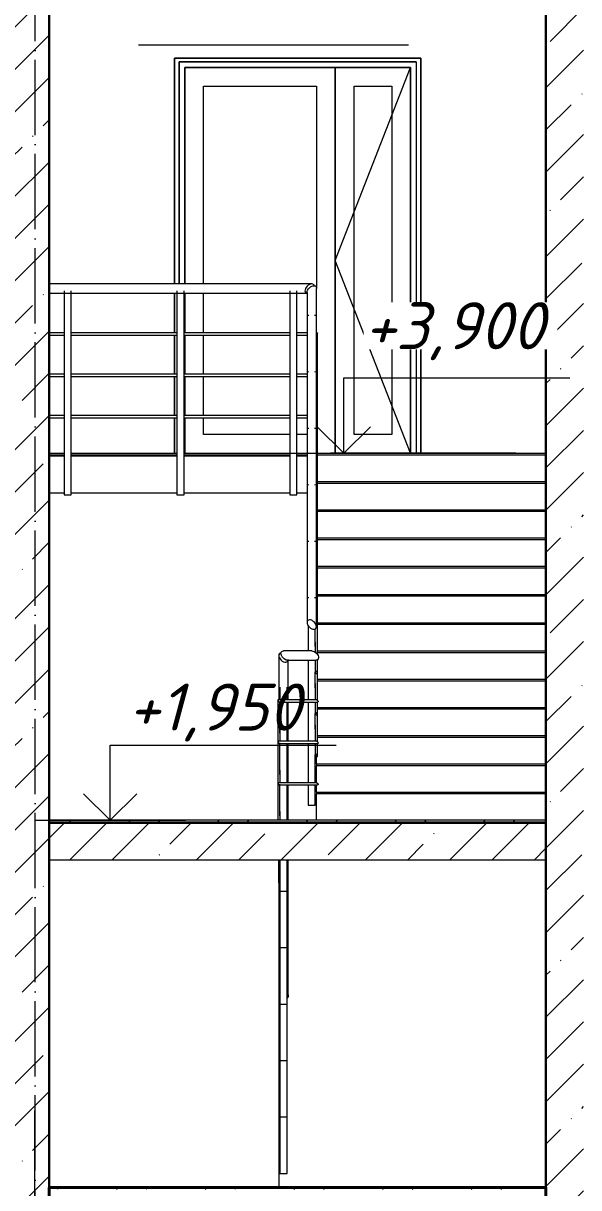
# Model space of a CAD drawing. Header units: millimetres. Extents: x -2951072 to 8268522, y -652067 to -630209.
# Drawn here: x 2650462 to 2653415, y -644122 to -637936 of the extents above; entities that cross this region are included whole.
import ezdxf

# ---------------------------------------------------------------- set-up
doc = ezdxf.new("R2010")
doc.units = ezdxf.units.MM
doc.header["$LTSCALE"] = 20
doc.linetypes.add('_ШПТ__20_т__2_5__Линия сетки', pattern=[25, 20, -2.5, 0, -2.5])
doc.linetypes.add('CENTER', pattern=[50.8, 31.75, -6.35, 6.35, -6.35])
doc.layers.get('0').update_dxf_attribs({"lineweight": 0})
doc.layers.add('ANNO-TEXT', color=251, linetype='Continuous')
doc.layers.add('PDF __PP_Axis', color=7, linetype='Continuous')
for name, color, linetype, lineweight, true_color in [('Балясины', 7, 'Continuous', 9, 0x408080), ('Двери', 7, 'Continuous', 9, 0x804000), ('Каркас_Импост', 7, 'Continuous', 9, 0x804000), ('Лестницы', 7, 'Continuous', 9, 0x506c76), ('Монтажный зазор', 7, 'Continuous', 9, 0x804000), ('Ограждение', 7, 'Continuous', 9, 0x408080), ('Открывание', 7, 'Continuous', 9, 0x373737), ('Панель', 7, 'Continuous', 9, 0x804000), ('Поручни', 7, 'Continuous', 9, 0x408080)]:
    doc.layers.add(name, color=color, linetype=linetype, lineweight=lineweight, true_color=true_color)
for name, color, linetype, lineweight in [('Высотные отметки', 7, 'Continuous', 9), ('ОСИ', 251, 'CENTER', 18), ('Перекрытия', 7, 'Continuous', 18), ('Стены', 7, 'Continuous', 18), ('Стены разрез', 7, 'Continuous', 30), ('Стены штриховка', 7, 'Continuous', 30), ('Типовые аннотации', 7, 'Continuous', 18)]:
    doc.layers.add(name, color=color, linetype=linetype, lineweight=lineweight)
doc.styles.add('PDF ISOCPEUR Italic', font='isocpeui.ttf')
pattern_1 = [(45, (2661175.67, -643812.97), (-235.732, 235.732), []), (45, (2661332.83, -643812.97), (-235.732, 235.732), [])]
pattern_2 = [(45, (2661175.67, -643812.97), (-224.5064, 224.5064), []), (45, (2661400.18, -643812.97), (-224.5064, 224.5064), [396.875, -79.375, 3.353, -76.022])]

# ---------------------------------------------------------------- blocks, each defined once
blk = doc.blocks.new('101_Дверь_Двупольная_Алюминиевая_ГОСТ23747-2015 - ДАН_Дв_2080х1260_800__О_Л_П-1342839-_О__Р__1-1_')
at = {"layer": 'Панель'}
h = blk.add_hatch(dxfattribs=at)
h.set_pattern_fill('FP_12', style=0, pattern_type=2)
h.set_pattern_definition([(236.31, (26716.97, 1551.8), (-1777.996, -3556.002), [641.07, -5769.6]), (236.31, (26752.53, 1445.1), (-1777.996, -3556.002), [384.64, -6026.03]), (236.31, (26539.17, 1445.1), (-1777.996, -3556.002), [384.64, -6026.03])])
h.paths.add_polyline_path([(16339.3, 4000), (16353.5, 4000), (16353.5, 4088), (15895, 4088), (15895, 4000), (16236.5, 4000)], flags=0)
h.paths.add_polyline_path([(16445, 4000), (16445, 4088), (16391.5, 4088), (16391.5, 4000), (16442.1, 4000)], flags=0)
h.paths.add_polyline_path([(16391.5, 4100), (16445, 4100), (16445, 4308), (16391.5, 4308), (16391.5, 4117.3)], flags=0)
h.paths.add_polyline_path([(16353.5, 4100), (16353.5, 4308), (15895, 4308), (15895, 4100), (16339.3, 4100)], flags=0)
h.paths.add_polyline_path([(16236.5, 4320), (16353.5, 4320), (16353.5, 4528), (15895, 4528), (15895, 4320), (16030.8, 4320)], flags=0)
h.paths.add_polyline_path([(16391.5, 4320), (16445, 4320), (16445, 4528), (16391.5, 4528), (16391.5, 4491.3)], flags=0)
h.paths.add_polyline_path([(16030.8, 4540), (16353.5, 4540), (16353.5, 4750), (15895, 4750), (15895, 4540)], flags=0)
h.paths.add_polyline_path([(16445, 4540), (16445, 4750), (16391.5, 4750), (16391.5, 4540), (16442.1, 4540)], flags=0)
h.paths.add_polyline_path([(16495, 4776.3), (16495, 5850), (15895, 5850), (15895, 4800), (16475.4, 4799.1), (16481.2, 4794.6), (16484.4, 4789.6), (16487.7, 4788.9), (16491.7, 4786), (16494.1, 4781.7)], flags=0)
at = {"layer": 'Каркас_Импост', "color": 7}
for p, q in [((17025, 5980), (15765, 5980)), ((15765, 5980), (15765, 4800)), ((15795, 5950), (16995, 5950)), ((15795, 4800), (15795, 5950)), ((16995, 5950), (16995, 3900)), ((17025, 5980), (17025, 3900)), ((15795, 4539.8), (15795, 4750)), ((15795, 4319.8), (15795, 4528.2)), ((15795, 4099.8), (15795, 4308.2)), ((15795, 3900), (15795, 4088.2))]:
    blk.add_line(p, q, dxfattribs=at)
at = {"layer": 'Монтажный зазор', "color": 7}
for p, q in [((17050, 6000), (15740, 6000)), ((15740, 6000), (15740, 4800)), ((15765, 4800), (15765, 5980)), ((15765, 5980), (17025, 5980)), ((17025, 5980), (17025, 3900)), ((17050, 3900), (17050, 6000)), ((15740, 4750), (15740, 4539.8)), ((15740, 4528.2), (15740, 4319.8)), ((15740, 4308.2), (15740, 4099.8)), ((15740, 4088.2), (15740, 3900))]:
    blk.add_line(p, q, dxfattribs=at)
at = {"layer": 'Открывание', "color": 7}
for p, q in [((16595, 4925), (16995, 5950)), ((16995, 3900), (16595, 4925))]:
    blk.add_line(p, q, dxfattribs=at)
at = {"layer": 'Панель', "color": 7}
for p, q in [((16595, 5950), (15795, 5950)), ((15795, 5950), (15795, 4800)), ((16995, 5950), (16595, 5950)), ((16595, 5950), (16595, 3900)), ((16595, 3900), (16595, 5950)), ((16995, 3900), (16995, 5950)), ((15895, 4800), (15895, 5850)), ((15895, 5850), (16495, 5850)), ((16495, 5850), (16495, 4776.3)), ((16695, 4000), (16695, 5850)), ((16695, 5850), (16895, 5850)), ((16895, 5850), (16895, 4000)), ((15795, 4750), (15795, 4539.8)), ((15895, 4539.8), (15895, 4750)), ((15795, 4528.2), (15795, 4319.8)), ((15895, 4319.8), (15895, 4528.2)), ((15795, 4308.2), (15795, 4099.8)), ((15895, 4099.8), (15895, 4308.2)), ((15795, 4088.2), (15795, 3900)), ((15895, 4000), (15895, 4088.2)), ((16353.5, 4000), (15895, 4000)), ((16445, 4000), (16391.5, 4000)), ((16895, 4000), (16695, 4000))]:
    blk.add_line(p, q, dxfattribs=at)
blk = doc.blocks.new('Ограждение - 38 RAL 7004-1247687-_О__Р__1-1_')
at = {"layer": 'Балясины', "color": 7}
for p, q in [((15153.5, 4763.3), (15153.5, 3680)), ((15191.5, 3680), (15191.5, 4763.3)), ((15153.5, 3680), (15172.5, 3680)), ((15172.5, 3680), (15191.5, 3680))]:
    blk.add_line(p, q, dxfattribs=at)
blk = doc.blocks.new('Ограждение - 38 RAL 7004-1247689-_О__Р__1-1_')
at = {"layer": 'Балясины', "color": 7}
for p, q in [((16451, 4635), (16451, 4630.4)), ((16489, 4630.4), (16489, 4635))]:
    blk.add_line(p, q, dxfattribs=at)
blk = doc.blocks.new('Ограждение - 38 RAL 7004-V6-_О__Р__1-1_')
at = {"layer": 'Балясины', "color": 7}
for p, q in [((16451, 3135), (16451, 3130.4)), ((16489, 3130.4), (16489, 3135)), ((16451, 2984.4), (16451, 2849.9)), ((16489, 2873.8), (16489, 2967.4)), ((16451, 2800), (16451, 2589.7)), ((16489, 2653.8), (16489, 2737.3)), ((16451, 2578.2), (16451, 2369.7)), ((16489, 2434.4), (16489, 2517.3)), ((16451, 2358.2), (16451, 2149.7)), ((16489, 2149.8), (16489, 2297.3)), ((16451, 2138.2), (16451, 2030)), ((16489, 2030), (16489, 2138.2)), ((16451, 2030), (16489, 2030))]:
    blk.add_line(p, q, dxfattribs=at)
blk = doc.blocks.new('Ограждение - 38 RAL 7004-V7-_О__Р__1-1_')
at = {"layer": 'Балясины', "color": 7}
for p, q in [((16301, 2657.5), (16301, 2589.8)), ((16339, 2589.8), (16339, 2657.5)), ((16339, 2369.8), (16339, 2578.3)), ((16301, 2436.5), (16301, 2369.8)), ((16339, 2149.8), (16339, 2358.3)), ((16301, 2216.5), (16301, 2149.8)), ((16339, 1950), (16339, 2138.3)), ((16301, 1996.5), (16301, 1950)), ((16301, 1740), (16301, 1573.8)), ((16339, 1573.8), (16339, 1740)), ((16301, 1573.8), (16339, 1573.8))]:
    blk.add_line(p, q, dxfattribs=at)
blk = doc.blocks.new('Ограждение - 38 RAL 7004-V8-_О__Р__1-1_')
at = {"layer": 'Балясины', "color": 7}
for p, q in [((16301, 1573.75), (16301, 1273.75)), ((16339, 1273.75), (16339, 1573.75)), ((16301, 1273.75), (16339, 1273.75))]:
    blk.add_line(p, q, dxfattribs=at)
blk = doc.blocks.new('Ограждение - Ограждение-1239730-_О__Р__1-1_')
at = {"layer": 'Поручни', "color": 7}
for p, q in [((16470, 4800), (15075, 4800)), ((16495, 2979), (16495, 4776.3)), ((15075, 4750), (16444.3, 4750)), ((16445, 4754), (16445, 3001.3)), ((15153.5, 4540), (15075, 4540)), ((15075, 4528), (15153.5, 4528)), ((15753.5, 4540), (15191.5, 4540)), ((15191.5, 4528), (15753.5, 4528)), ((16353.5, 4540), (15791.5, 4540)), ((15791.5, 4528), (16353.5, 4528)), ((16445, 4540), (16391.5, 4540)), ((16391.5, 4528), (16445, 4528)), ((16501, 2829.5), (16501, 4537.3)), ((15153.5, 4320), (15075, 4320)), ((15075, 4308), (15153.5, 4308)), ((15753.5, 4320), (15191.5, 4320)), ((15191.5, 4308), (15753.5, 4308)), ((16353.5, 4320), (15791.5, 4320)), ((15791.5, 4308), (16353.5, 4308)), ((16445, 4320), (16391.5, 4320)), ((16391.5, 4308), (16445, 4308)), ((15153.5, 4100), (15075, 4100)), ((15075, 4088), (15153.5, 4088)), ((15753.5, 4100), (15191.5, 4100)), ((15191.5, 4088), (15753.5, 4088)), ((16353.5, 4100), (15791.5, 4100)), ((15791.5, 4088), (16353.5, 4088)), ((16445, 4100), (16391.5, 4100)), ((16391.5, 4088), (16445, 4088)), ((16470, 2850), (16320, 2850)), ((16489, 2896.9), (16489, 2842.7)), ((16295, 2826.3), (16295, 2590)), ((16342.4, 2800), (16492.4, 2800)), ((16345, 2589.8), (16345, 2804)), ((16489, 2800), (16489, 2737.3)), ((16501, 2732), (16501, 2802.7)), ((16501, 2587), (16501, 2732)), ((16489, 2676.9), (16489, 2589.8)), ((16289, 2587.3), (16289, 2367.3)), ((16495, 2590), (16295, 2590)), ((16300.4, 2578), (16500.4, 2578)), ((16301, 2413.5), (16301, 2582)), ((16345, 2369.8), (16345, 2578.3)), ((16489, 2578.2), (16489, 2517.3)), ((16501, 2512), (16501, 2578.2)), ((16501, 2367), (16501, 2512)), ((16489, 2457), (16489, 2369.8)), ((16289, 2367.3), (16289, 2147.3)), ((16495, 2370), (16295, 2370)), ((16300.4, 2358), (16500.4, 2358)), ((16301, 2193.4), (16301, 2362)), ((16345, 2149.8), (16345, 2358.3)), ((16489, 2358.2), (16489, 2297.3)), ((16501, 2292), (16501, 2358.2)), ((16289, 2147.3), (16289, 1950)), ((16495, 2150), (16295, 2150)), ((16300.4, 2138), (16500.4, 2138)), ((16301, 1973.3), (16301, 2142)), ((16345, 1950), (16345, 2138.3)), ((16345, 1022), (16345, 1740))]:
    blk.add_line(p, q, dxfattribs=at)
at = {"layer": 'Поручни', "color": 7, "flags": 128}
for points in [[(16436.5, 4775), (16434.3, 4768.5), (16433.9, 4762.5), (16435.1, 4757.3), (16438, 4753.3), (16442.2, 4750.9), (16444.9, 4750.2)], [(16483.4, 4790.1), (16482.5, 4792.7), (16479.7, 4796.7), (16475.4, 4799.1), (16470, 4800), (16463.8, 4799.1), (16457.3, 4796.7), (16450.9, 4792.7), (16445, 4787.5), (16440.1, 4781.5), (16436.5, 4775)], [(16445, 4754), (16445.9, 4760.1), (16448.3, 4766.6), (16452.3, 4773), (16457.5, 4778.9), (16463.5, 4783.8), (16470, 4787.5), (16476.5, 4789.6), (16482.5, 4790.1), (16487.7, 4788.9), (16491.7, 4786), (16494.1, 4781.7), (16495, 4776.3)], [(16495, 4540), (16496.6, 4540.5), (16498, 4540.6), (16499.2, 4540.3), (16500.2, 4539.6), (16500.8, 4538.6), (16501, 4537.3)], [(16495, 2979), (16494.1, 2985.1), (16491.7, 2991.6), (16487.7, 2998), (16482.5, 3003.9), (16476.5, 3008.8), (16470, 3012.5), (16463.5, 3014.6), (16457.5, 3015.1), (16452.3, 3013.9), (16448.3, 3011), (16445.9, 3006.7), (16445, 3001.3)], [(16445, 3001.3), (16445.9, 2995.2), (16448.3, 2988.6), (16452.3, 2982.2), (16457.5, 2976.4), (16463.5, 2971.4), (16470, 2967.8), (16476.5, 2965.6), (16482.5, 2965.2), (16487.7, 2966.4), (16491.7, 2969.3), (16494.1, 2973.6), (16495, 2979)], [(16308.8, 2825), (16306.7, 2831.5), (16306.2, 2837.5), (16307.5, 2842.7), (16310.3, 2846.7), (16314.6, 2849.1), (16320, 2850)], [(16470, 2850), (16476.2, 2849.1), (16482.7, 2846.7), (16489.1, 2842.7), (16495, 2837.5), (16499.9, 2831.5), (16503.5, 2825)], [(16306.8, 2840), (16302.3, 2838.9), (16298.3, 2836), (16295.9, 2831.7), (16295, 2826.3)], [(16295, 2826.3), (16295.9, 2820.2), (16298.3, 2813.6), (16302.3, 2807.2), (16307.5, 2801.4), (16313.5, 2796.4), (16320, 2792.8), (16326.5, 2790.6), (16332.5, 2790.2), (16337.7, 2791.4), (16341.7, 2794.3), (16344.1, 2798.6), (16344.5, 2799.9)], [(16342.4, 2800), (16336.2, 2800.9), (16329.7, 2803.3), (16323.3, 2807.3), (16317.4, 2812.5), (16312.5, 2818.5), (16308.8, 2825)], [(16503.5, 2825), (16505.7, 2818.5), (16506.1, 2812.5), (16504.9, 2807.3), (16502, 2803.3), (16497.8, 2800.9), (16492.4, 2800)], [(16501, 2732), (16500.8, 2733.4), (16500.2, 2735), (16499.2, 2736.5), (16498, 2737.9), (16496.6, 2739.1), (16495, 2740), (16493.4, 2740.5), (16492, 2740.6), (16490.8, 2740.3), (16489.8, 2739.6), (16489.2, 2738.6), (16489, 2737.3)], [(16489, 2737.3), (16489.2, 2735.8), (16489.8, 2734.3), (16490.8, 2732.7), (16492, 2731.3), (16493.4, 2730.1), (16495, 2729.3), (16496.6, 2728.8), (16498, 2728.6), (16499.2, 2728.9), (16500.2, 2729.6), (16500.8, 2730.7), (16501, 2732)], [(16295, 2590), (16293.4, 2590.5), (16292, 2590.6), (16290.8, 2590.3), (16289.8, 2589.6), (16289.2, 2588.6), (16289, 2587.3)], [(16289, 2587.3), (16289.2, 2585.8), (16289.8, 2584.3), (16290.8, 2582.7), (16292, 2581.3), (16293.4, 2580.1), (16295, 2579.3), (16296.6, 2578.8)], [(16292.3, 2584), (16291.8, 2585.6), (16291.7, 2587), (16292, 2588.2), (16292.7, 2589.2), (16293.7, 2589.8), (16295, 2590)], [(16300.4, 2578), (16298.9, 2578.2), (16297.3, 2578.8), (16295.8, 2579.8), (16294.4, 2581), (16293.2, 2582.4), (16292.3, 2584)], [(16495, 2590), (16496.5, 2589.8), (16498, 2589.2), (16499.6, 2588.2), (16501, 2587), (16502.2, 2585.6), (16503, 2584)], [(16503, 2584), (16503.6, 2582.4), (16503.7, 2581), (16503.4, 2579.8), (16502.7, 2578.8), (16501.7, 2578.2), (16500.4, 2578)], [(16501, 2512), (16500.8, 2513.4), (16500.2, 2515), (16499.2, 2516.5), (16498, 2517.9), (16496.6, 2519.1), (16495, 2520), (16493.4, 2520.5), (16492, 2520.6), (16490.8, 2520.3), (16489.8, 2519.6), (16489.2, 2518.6), (16489, 2517.3)], [(16489, 2517.3), (16489.2, 2515.8), (16489.8, 2514.3), (16490.8, 2512.7), (16492, 2511.3), (16493.4, 2510.1), (16495, 2509.3), (16496.6, 2508.8), (16498, 2508.6), (16499.2, 2508.9), (16500.2, 2509.6), (16500.8, 2510.7), (16501, 2512)], [(16295, 2370), (16293.4, 2370.5), (16292, 2370.6), (16290.8, 2370.3), (16289.8, 2369.6), (16289.2, 2368.6), (16289, 2367.3)], [(16289, 2367.3), (16289.2, 2365.8), (16289.8, 2364.3), (16290.8, 2362.7), (16292, 2361.3), (16293.4, 2360.1), (16295, 2359.3), (16296.6, 2358.8)], [(16292.3, 2364), (16291.8, 2365.6), (16291.7, 2367), (16292, 2368.2), (16292.7, 2369.2), (16293.7, 2369.8), (16295, 2370)], [(16300.4, 2358), (16298.9, 2358.2), (16297.3, 2358.8), (16295.8, 2359.8), (16294.4, 2361), (16293.2, 2362.4), (16292.3, 2364)], [(16495, 2370), (16496.5, 2369.8), (16498, 2369.2), (16499.6, 2368.2), (16501, 2367), (16502.2, 2365.6), (16503, 2364)], [(16503, 2364), (16503.6, 2362.4), (16503.7, 2361), (16503.4, 2359.8), (16502.7, 2358.8), (16501.7, 2358.2), (16500.4, 2358)], [(16501, 2292), (16500.8, 2293.4), (16500.2, 2295), (16499.2, 2296.5), (16498, 2297.9), (16496.6, 2299.1), (16495, 2300), (16493.4, 2300.5), (16492, 2300.6), (16490.8, 2300.3), (16489.8, 2299.6), (16489.2, 2298.6), (16489, 2297.3)], [(16489, 2297.3), (16489.2, 2295.8), (16489.8, 2294.3), (16490.8, 2292.7), (16492, 2291.3), (16493.4, 2290.1), (16495, 2289.3), (16496.6, 2288.8), (16498, 2288.6), (16499.2, 2288.9), (16500.2, 2289.6), (16500.8, 2290.7), (16501, 2292)], [(16295, 2150), (16293.4, 2150.5), (16292, 2150.6), (16290.8, 2150.3), (16289.8, 2149.6), (16289.2, 2148.6), (16289, 2147.3)], [(16289, 2147.3), (16289.2, 2145.8), (16289.8, 2144.3), (16290.8, 2142.7), (16292, 2141.3), (16293.4, 2140.1), (16295, 2139.3), (16296.6, 2138.8)], [(16292.3, 2144), (16291.8, 2145.6), (16291.7, 2147), (16292, 2148.2), (16292.7, 2149.2), (16293.7, 2149.8), (16295, 2150)], [(16300.4, 2138), (16298.9, 2138.2), (16297.3, 2138.8), (16295.8, 2139.8), (16294.4, 2141), (16293.2, 2142.4), (16292.3, 2144)], [(16495, 2150), (16496.5, 2149.8), (16498, 2149.2), (16499.6, 2148.2), (16501, 2147), (16502.2, 2145.6), (16503, 2144)], [(16503, 2144), (16503.6, 2142.4), (16503.7, 2141), (16503.4, 2139.8), (16502.7, 2138.8), (16501.7, 2138.2), (16500.4, 2138)], [(16345, 1022), (16344.1, 1014.8), (16341.7, 1008.1), (16339.4, 1004.5)], [(16301, 343.3), (16300.8, 341.6), (16300.2, 339.9), (16299.2, 338.5), (16298, 337.5), (16296.6, 336.8), (16295, 336.6)]]:
    blk.add_lwpolyline(points, dxfattribs=at)
for name, p in [('Ограждение - 38 RAL 7004-1247687-_О__Р__1-1_', (0, 0)), ('Ограждение - 38 RAL 7004-1247687-_О__Р__1-1_', (600, 0)), ('Ограждение - 38 RAL 7004-1247687-_О__Р__1-1_', (1200, 0)), ('Ограждение - 38 RAL 7004-1247689-_О__Р__1-1_', (0, 0)), ('Ограждение - 38 RAL 7004-1247689-_О__Р__1-1_', (0, -300)), ('Ограждение - 38 RAL 7004-1247689-_О__Р__1-1_', (0, -600)), ('Ограждение - 38 RAL 7004-1247689-_О__Р__1-1_', (0, -900)), ('Ограждение - 38 RAL 7004-1247689-_О__Р__1-1_', (0, -1200)), ('Ограждение - 38 RAL 7004-V6-_О__Р__1-1_', (0, 0)), ('Ограждение - 38 RAL 7004-V7-_О__Р__1-1_', (0, 0)), ('Ограждение - 38 RAL 7004-V8-_О__Р__1-1_', (0, 0)), ('Ограждение - 38 RAL 7004-V8-_О__Р__1-1_', (0, -300)), ('Ограждение - 38 RAL 7004-V8-_О__Р__1-1_', (0, -600)), ('Ограждение - 38 RAL 7004-V8-_О__Р__1-1_', (0, -900)), ('Ограждение - 38 RAL 7004-V8-_О__Р__1-1_', (0, -1200))]:
    blk.add_blockref(name, p)
blk = doc.blocks.new('Высотные отметки - Стрелка вверх-5091-_О__Р__1-1_')
at = {"layer": 'Типовые аннотации'}
for p, q in [((18788.7, 3100), (19988.7, 3100)), ((18788.7, 2700), (18788.7, 3100)), ((18388.7, 2700), (19188.7, 2700))]:
    blk.add_line(p, q, dxfattribs=at)
at = {"layer": 'Типовые аннотации', "lineweight": 20}
for q in [(18647.2, 2841.4), (18930.1, 2841.4)]:
    blk.add_line((18788.7, 2700), q, dxfattribs=at)
blk = doc.blocks.new('фундам')
at = {"layer": 'PDF __PP_Axis', "lineweight": 9}
blk.add_lwpolyline([(147361.9, 57767.3), (147361.9, 59058.7)], dxfattribs=at)

msp = doc.modelspace()

# ---------------------------------------------------------------- hatches: boundary and pattern name
at = {"layer": 'Лестницы'}
h = msp.add_hatch(dxfattribs=at)
h.set_pattern_fill('FP_4', style=0, pattern_type=2)
h.set_pattern_definition(pattern_1)
h.paths.add_polyline_path([(2652584.6, -642180.2), (2653240.5, -642180.2), (2653240.5, -642170.2), (2650600.5, -642170.2), (2650600.5, -642180.2), (2652173.3, -642180.2)], flags=0)
h = msp.add_hatch(dxfattribs=at)
h.set_pattern_fill('FP_5', style=0, pattern_type=2)
h.set_pattern_definition([(0, (2661175.67, -643812.97), (406.4, 101.6), [33.528, -271.272, 33.528, -271.272, -1625.6]), (0, (2661175.67, -643812.97), (406.4, 101.6), [-609.6, 33.528, -576.072, 33.528, -271.272, -711.2]), (0, (2661175.67, -643812.97), (406.4, 101.6), [-1524, 33.528, -169.672, 33.528, -474.472]), (120, (2661328.07, -643762.17), (-291.1882, 301.1527), [33.528, -271.272, 33.528, -271.272, -1625.6]), (120, (2661328.07, -643762.17), (-291.1882, 301.1527), [-609.6, 33.528, -576.072, 33.528, -271.272, -711.2]), (120, (2661328.07, -643762.17), (-291.1882, 301.1527), [-1524, 33.528, -169.672, 33.528, -474.472]), (240, (2661378.87, -643558.97), (-115.2118, -402.7527), [33.528, -271.272, 33.528, -271.272, -1625.6]), (240, (2661378.87, -643558.97), (-115.2118, -402.7527), [-609.6, 33.528, -576.072, 33.528, -271.272, -711.2]), (240, (2661378.87, -643558.97), (-115.2118, -402.7527), [-1524, 33.528, -169.672, 33.528, -474.472])])
h.paths.add_polyline_path([(2652584.6, -642185.2), (2653240.5, -642185.2), (2653240.5, -642180.2), (2650600.5, -642180.2), (2650600.5, -642185.2), (2652173.3, -642185.2)], flags=0)
h = msp.add_hatch(dxfattribs=at)
h.set_pattern_fill('FP_1', style=0, pattern_type=2)
h.set_pattern_definition(pattern_2)
h.paths.add_polyline_path([(2652584.6, -642380.2), (2653240.5, -642380.2), (2653240.5, -642185.2), (2650600.5, -642185.2), (2650600.5, -642380.2), (2652173.3, -642380.2)], flags=0)
at = {"layer": 'Перекрытия', "lineweight": 9}
h = msp.add_hatch(dxfattribs=at)
h.set_pattern_fill('FP_4', color=256, style=0, pattern_type=2)
h.set_pattern_definition(pattern_1)
h.paths.add_polyline_path([(2652584.6, -644130.2), (2653240.5, -644130.2), (2653240.5, -644120.2), (2650600.5, -644120.2), (2650600.5, -644130.2), (2652173.3, -644130.2)], flags=0)
at = {"layer": 'Стены штриховка', "lineweight": 9}
h = msp.add_hatch(dxfattribs=at)
h.set_pattern_fill('FP_1', color=256, style=0, pattern_type=2)
h.set_pattern_definition(pattern_2)
h.paths.add_polyline_path([(2650400.5, -644220.2), (2650600.5, -644220.2), (2650600.5, -635802.2), (2650400.5, -635802.2), (2650400.5, -643929.7)])
h = msp.add_hatch(dxfattribs=at)
h.set_pattern_fill('FP_1', color=256, style=0, pattern_type=2)
h.set_pattern_definition(pattern_2)
h.paths.add_polyline_path([(2653407.3, -644220.2), (2653440.5, -644220.2), (2653440.5, -635802.2), (2653240.5, -635802.2), (2653240.5, -644220.2)])

# ---------------------------------------------------------------- linework, layer by layer
at = {"layer": 'Высотные отметки'}
for p, q in [((2652509.7, -638051.2), (2651074.5, -638051.2)), ((2652095, -640220.2), (2652166.6, -640220.2)), ((2653079.5, -640220.2), (2652095, -640220.2)), ((2650715.1, -642170.2), (2650924.4, -642170.2)), ((2651737.1, -642170.2), (2650715.1, -642170.2))]:
    msp.add_line(p, q, dxfattribs=at)
at = {"layer": 'Лестницы', "color": 7}
for p, q in [((2650600.5, -640220.2), (2650679, -640220.2)), ((2650600.5, -640230.2), (2650679, -640230.2)), ((2650679, -640230.2), (2650600.5, -640230.2)), ((2650679, -640235.2), (2650600.5, -640235.2)), ((2650717, -640220.2), (2651279, -640220.2)), ((2650717, -640230.2), (2651279, -640230.2)), ((2651279, -640230.2), (2650717, -640230.2)), ((2651279, -640235.2), (2650717, -640235.2)), ((2651317, -640220.2), (2651879, -640220.2)), ((2651317, -640230.2), (2651879, -640230.2)), ((2651879, -640230.2), (2651317, -640230.2)), ((2651879, -640235.2), (2651317, -640235.2)), ((2651917, -640220.2), (2651970.5, -640220.2)), ((2651917, -640230.2), (2651970.5, -640230.2)), ((2651970.5, -640230.2), (2651917, -640230.2)), ((2651970.5, -640235.2), (2651917, -640235.2)), ((2652026.2, -640220.2), (2653240.5, -640220.2)), ((2653240.5, -640230.2), (2652026.2, -640230.2)), ((2653240.5, -640230.2), (2652026.2, -640230.2)), ((2652026.3, -640370.2), (2653240.5, -640370.2)), ((2653240.5, -640380.2), (2652026.3, -640380.2)), ((2653240.5, -640380.2), (2652026.3, -640380.2)), ((2650600.5, -640430.2), (2650679, -640430.2)), ((2650717, -640430.2), (2651279, -640430.2)), ((2651317, -640430.2), (2651879, -640430.2)), ((2651917, -640430.2), (2651970.5, -640430.2)), ((2652026.3, -640520.2), (2653240.5, -640520.2)), ((2653240.5, -640530.2), (2652026.3, -640530.2)), ((2653240.5, -640530.2), (2652026.3, -640530.2)), ((2652026.3, -640670.2), (2653240.5, -640670.2)), ((2653240.5, -640680.2), (2652026.3, -640680.2)), ((2653240.5, -640680.2), (2652026.3, -640680.2)), ((2652026.3, -640820.2), (2653240.5, -640820.2)), ((2653240.5, -640830.2), (2652026.3, -640830.2)), ((2653240.5, -640830.2), (2652026.3, -640830.2)), ((2652026.3, -640970.2), (2653240.5, -640970.2)), ((2653240.5, -640980.2), (2652026.3, -640980.2)), ((2653240.5, -640980.2), (2652026.3, -640980.2)), ((2652026.3, -641120.2), (2653240.5, -641120.2)), ((2653240.5, -641130.2), (2652026.3, -641130.2)), ((2653240.5, -641130.2), (2652026.3, -641130.2)), ((2652026.3, -641270.2), (2653240.5, -641270.2)), ((2653240.5, -641280.2), (2652026.3, -641280.2)), ((2653240.5, -641280.2), (2652026.3, -641280.2)), ((2652026.3, -641420.2), (2653240.5, -641420.2)), ((2653240.5, -641430.2), (2652026.3, -641430.2)), ((2653240.5, -641430.2), (2652026.3, -641430.2)), ((2652026.3, -641570.2), (2653240.5, -641570.2)), ((2653240.5, -641580.2), (2652026.3, -641580.2)), ((2653240.5, -641580.2), (2652026.3, -641580.2)), ((2652026.3, -641720.2), (2653240.5, -641720.2)), ((2653240.5, -641730.2), (2652026.3, -641730.2)), ((2653240.5, -641730.2), (2652026.3, -641730.2)), ((2652020.5, -641870.2), (2652020.5, -641830.9)), ((2652020.5, -641870.2), (2653240.5, -641870.2)), ((2652020.5, -641870.2), (2652020.5, -641880.2)), ((2652020.5, -641970.4), (2652020.5, -641880.2)), ((2653240.5, -641880.2), (2652020.5, -641880.2)), ((2653240.5, -641880.2), (2652020.5, -641880.2)), ((2652020.5, -642020.2), (2652020.5, -641982)), ((2652020.5, -642020.2), (2653240.5, -642020.2)), ((2652020.5, -642020.2), (2652020.5, -642030.2)), ((2652020.5, -642170.2), (2652020.5, -642030.2)), ((2653240.5, -642030.2), (2652020.5, -642030.2)), ((2653240.5, -642030.2), (2652020.5, -642030.2)), ((2651820.5, -642502.9), (2651820.5, -642380.2)), ((2651820.5, -642502.9), (2651820.5, -642652.9)), ((2651820.5, -642652.9), (2651820.5, -642802.9)), ((2651820.5, -642802.9), (2651820.5, -642952.9)), ((2651820.5, -642952.9), (2651820.5, -643102.9)), ((2651820.5, -643102.9), (2651820.5, -643252.9)), ((2651820.5, -643252.9), (2651820.5, -643402.9)), ((2651820.5, -643402.9), (2651820.5, -643552.9)), ((2651820.5, -643552.9), (2651820.5, -643702.9)), ((2651820.5, -643702.9), (2651820.5, -643852.9)), ((2651820.5, -643852.9), (2651820.5, -644002.9)), ((2651820.5, -644002.9), (2651820.5, -644120.2))]:
    msp.add_line(p, q, dxfattribs=at)
at = {"layer": 'Лестницы', "color": 7, "lineweight": 18}
for p, q in [((2653240.5, -642170.2), (2650600.5, -642170.2)), ((2650600.5, -642170.2), (2650600.5, -642180.2)), ((2653240.5, -642180.2), (2650600.5, -642180.2)), ((2650600.5, -642180.2), (2650600.5, -642185.2)), ((2650600.5, -642180.2), (2653240.5, -642180.2)), ((2650600.5, -642185.2), (2653240.5, -642185.2)), ((2653240.5, -642185.2), (2650600.5, -642185.2)), ((2650600.5, -642185.2), (2650600.5, -642380.2)), ((2653240.5, -642180.2), (2653240.5, -642170.2)), ((2653240.5, -642185.2), (2653240.5, -642180.2)), ((2653240.5, -642380.2), (2653240.5, -642185.2)), ((2650600.5, -642380.2), (2653240.5, -642380.2))]:
    msp.add_line(p, q, dxfattribs=at)
at = {"layer": 'ОСИ', "linetype": '_ШПТ__20_т__2_5__Линия сетки'}
msp.add_line((2650525.5, -645531.4), (2650525.5, -634693), dxfattribs=at)
at = {"layer": 'Перекрытия', "lineweight": 40}
for p, q in [((2653240.5, -644120.2), (2650600.5, -644120.2)), ((2650600.5, -644120.2), (2650600.5, -644220.2)), ((2653240.5, -644220.2), (2653240.5, -644120.2))]:
    msp.add_line(p, q, dxfattribs=at)
at = {"layer": 'Стены'}
for p, q in [((2651265.5, -638120.2), (2652575.5, -638120.2)), ((2651265.5, -639320.2), (2651265.5, -638120.2)), ((2652575.5, -638120.2), (2652575.5, -640220.2)), ((2651265.5, -639580.4), (2651265.5, -639370.2)), ((2651265.5, -639800.4), (2651265.5, -639592)), ((2651265.5, -640020.4), (2651265.5, -639812)), ((2651265.5, -640220.2), (2651265.5, -640032))]:
    msp.add_line(p, q, dxfattribs=at)
at = {"layer": 'Стены разрез'}
for p, q in [((2650600.5, -644120.2), (2650600.5, -635807.2)), ((2653240.5, -635807.2), (2653240.5, -644120.2))]:
    msp.add_line(p, q, dxfattribs=at)

# ---------------------------------------------------------------- block references
msp.add_blockref('фундам', (2503162.1, -702770.8))
at = {"layer": 'Высотные отметки', "lineweight": 20}
for p in [(2633378, -642920.2), (2632135.8, -644870.2)]:
    msp.add_blockref('Высотные отметки - Стрелка вверх-5091-_О__Р__1-1_', p, dxfattribs=at)
at = {"layer": 'Двери', "color": 7}
msp.add_blockref('101_Дверь_Двупольная_Алюминиевая_ГОСТ23747-2015 - ДАН_Дв_2080х1260_800__О_Л_П-1342839-_О__Р__1-1_', (2635525.5, -644120.2), dxfattribs=at)
at = {"layer": 'Ограждение', "color": 7}
msp.add_blockref('Ограждение - Ограждение-1239730-_О__Р__1-1_', (2635525.5, -644120.2), dxfattribs=at)

# ---------------------------------------------------------------- texts
at = {"layer": 'ANNO-TEXT', "color": 7, "lineweight": 0, "insert": (2651017.1, -641443.5), "char_height": 250, "width": 1028.823, "attachment_point": 1, "line_spacing_factor": 1.022761, "style": 'PDF ISOCPEUR Italic'}
msp.add_mtext('+1,950', dxfattribs=at)

# ---------------------------------------------------------------- next in the draw order: texts
at = {"layer": 'ANNO-TEXT', "color": 7, "lineweight": 0, "insert": (2652272.1, -639417.5), "char_height": 250, "width": 1028.823, "attachment_point": 1, "line_spacing_factor": 1.022761, "style": 'PDF ISOCPEUR Italic', "bg_fill": 3, "box_fill_scale": 1, "bg_fill_color": 256, "bg_fill_transparency": 0}
msp.add_mtext('+3,900', dxfattribs=at)

doc.saveas('drawing.dxf')
